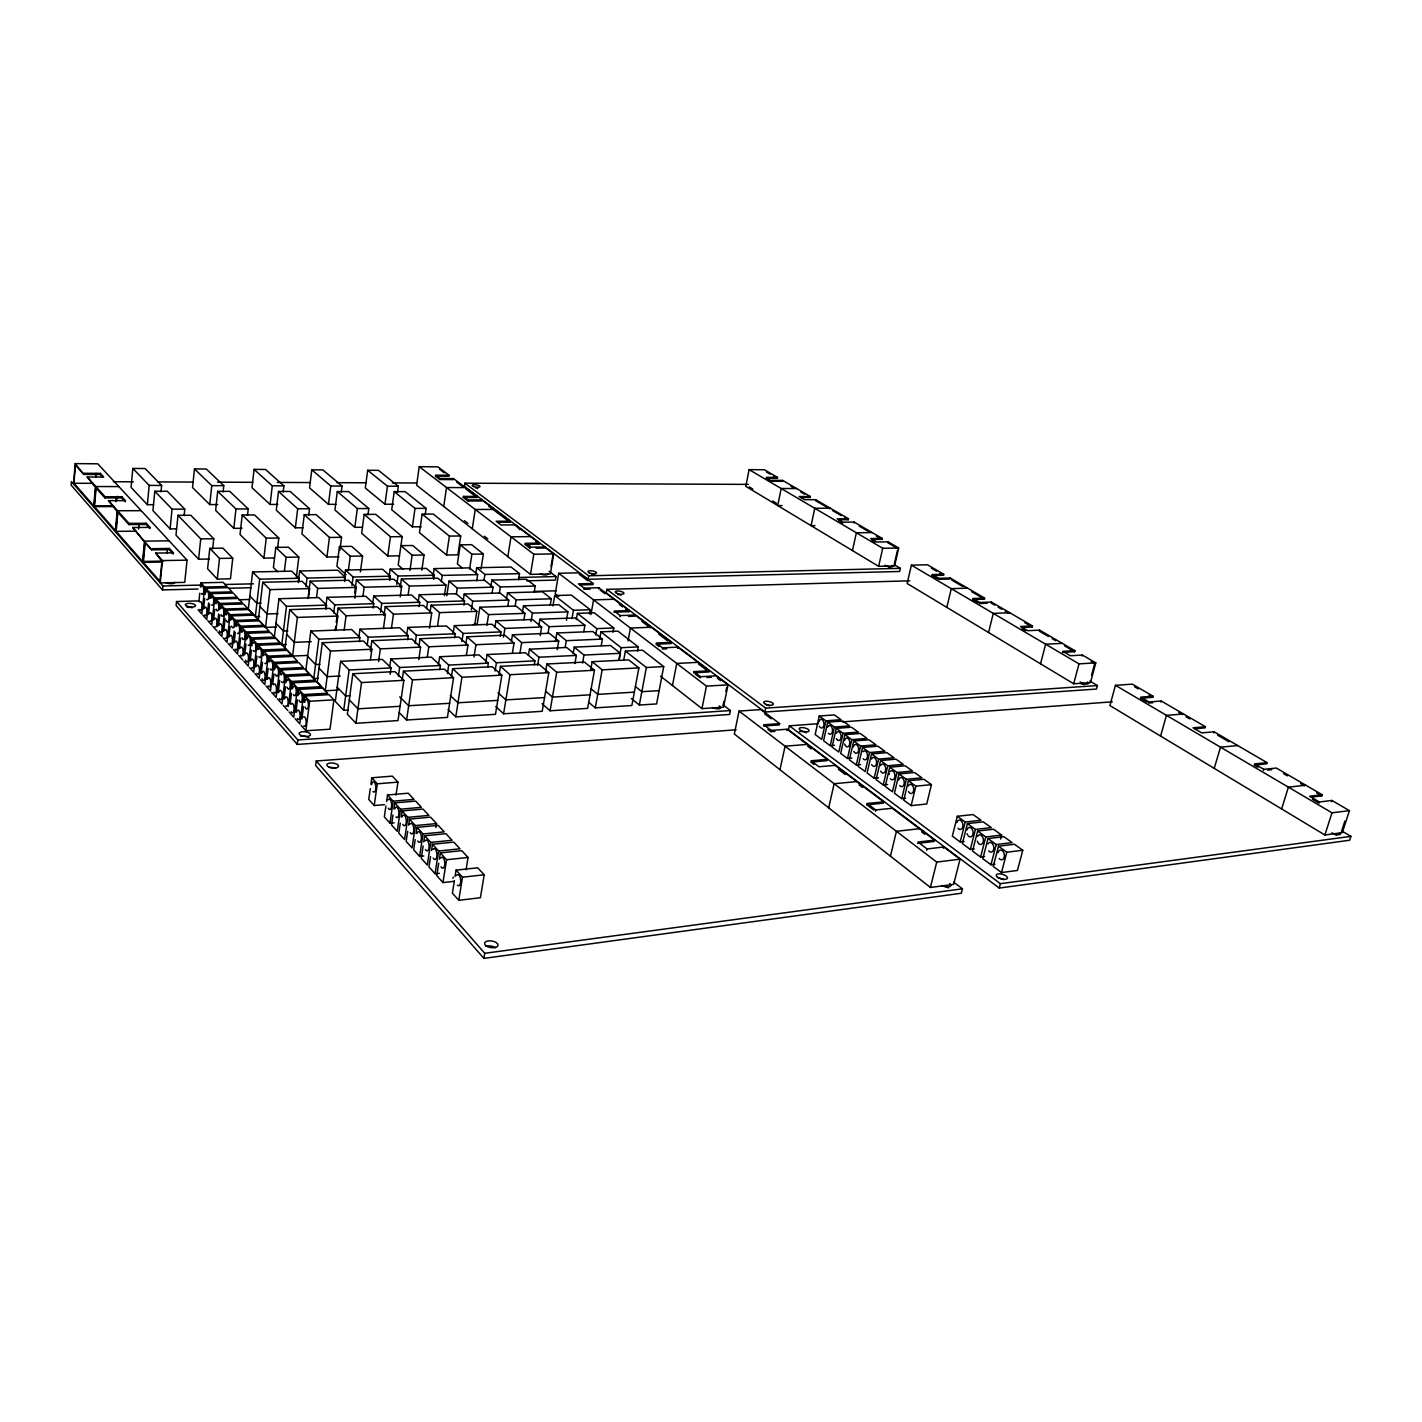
<?xml version="1.0" encoding="UTF-8"?>
<svg xmlns="http://www.w3.org/2000/svg" width="1422" height="1422" viewBox="0 0 1422 1422"><rect width="100%" height="100%" fill="white"/><g stroke="black" fill="none" stroke-linecap="round" stroke-linejoin="round"><path stroke-width="1.5" d="M73.517 483.978L75.206 463.608L97.763 463.803L187.046 560.161L184.753 582.362L160.224 582.931L162.446 560.57L155.709 553.087L173.395 552.82L173.288 554.011L169.271 549.639L151.656 549.887L145.222 542.724L143.338 562.365L159.939 581.296L161.93 561.317L155.709 553.087M113.316 505.805L93.781 505.841L73.944 483.249L75.437 465.101L83.809 474.415L100.287 474.504L102.526 476.957M83.809 474.415L75.206 463.608M83.898 473.277L100.375 473.384L103.753 477.045L87.222 476.957L95.381 487.284L93.781 505.841M95.736 477.312L96.074 473.295M94.03 507.37L95.825 486.537L118.879 486.591M125.42 500.633L108.516 500.633L117.137 511.511L115.431 530.513L94.474 506.641L96.074 488.066L104.908 497.896L121.759 497.896L125.314 501.77L125.42 500.633L121.848 496.74L105.015 496.74L87.222 476.957M100.287 474.504L100.375 473.384M104.908 497.896L105.015 496.74M115.857 501.699L116.231 497.593M116.764 500.437L117.137 496.331M115.68 532.095L117.617 510.747L141.187 510.676M163.281 561.086L142.556 561.441L116.16 531.366L117.884 512.329L128.869 524.576L146.111 524.451L149.897 528.575L150.021 527.384L146.235 523.26L128.993 523.385L108.516 500.633M121.759 497.896L121.848 496.74M161.006 491.87L161.628 485.453L145.08 468.531L132.833 468.442L131.073 487.39L147.355 504.703L153.558 504.686M128.869 524.576L128.993 523.385M150.021 527.384L132.708 527.526L144.44 541.889L142.556 561.441M138.574 529.055L138.965 524.86M147.355 504.703L149.186 485.417L132.833 468.442M146.111 524.451L146.235 523.26M142.84 563.094L144.937 541.124L169.147 540.84M184.113 515.688L184.771 509.129L167.298 491.265L154.802 491.23L152.918 510.622L170.107 528.895L176.435 528.842M151.656 549.887L132.708 527.526M162.517 589.917L162.908 585.988L71.384 481.543L71.1 485.115L162.517 589.917L198.031 589.028M167.014 553.3L167.441 548.963M170.107 528.895L172.062 509.165L154.802 491.23M169.271 549.639L169.396 548.465L151.763 548.714M212.66 548.874L213.762 538.76L190.761 515.244L177.999 515.315L175.99 535.152L198.582 559.202L209.407 559.024M198.725 600.902L176.524 601.524L176.115 605.523L297.269 744.417L729.628 714.466L730.428 710.538L723.389 705.134M223.112 491.959L223.787 485.666L206.297 469.011L194.459 468.922L192.539 487.55L209.745 504.579L217.744 504.561M198.582 559.202L200.733 538.902L177.999 515.315M198.902 601.453L199.791 593.187M200.449 587.002L200.893 582.86L223.094 582.345L227.022 586.504L204.732 587.055L200.893 582.86M209.745 504.579L211.771 485.631L194.459 468.922M204.732 587.055L201.853 614.002L198.031 609.718M209.798 548.323L207.594 568.8L217.264 579.074L230.471 578.79L232.764 558.206L222.934 548.145L209.798 548.323L219.521 558.419L232.764 558.206M203.577 608.954L204.697 598.591M205.141 594.449L205.799 588.21L228.107 587.659L232.07 591.872L209.692 592.459L205.799 588.21M247.499 515.368L248.228 508.934L229.777 491.354L217.69 491.337L215.646 510.409L233.812 528.362L241.971 528.291M208.572 602.875L206.777 619.53L202.902 615.193M209.016 598.698L209.692 592.459M208.519 614.464L209.656 604.048M210.332 597.791L210.776 593.632L233.172 593.045L237.19 597.293L214.722 597.915L210.776 593.632M214.722 597.915L211.754 625.111L207.843 620.721M217.264 579.074L219.521 558.419M213.513 620.045L214.669 609.576M215.344 603.284L215.806 599.106L238.292 598.466L242.362 602.786L219.788 603.443L215.806 599.106M217.246 626.551L218.633 613.948M219.095 609.736L219.788 603.443M218.579 625.68L219.735 615.157M220.428 608.847L220.89 604.634L243.482 603.977L247.588 608.332L224.925 609.025L220.89 604.634M224.925 609.025L221.868 636.469L217.886 631.99M233.812 528.362L235.963 508.969L217.69 491.337M223.681 631.368L225.103 618.694M225.565 614.464L226.045 610.234L248.726 609.54L252.885 613.931L230.115 614.677L226.045 610.234M230.115 614.677L227.022 642.264L222.987 637.714M277.628 547.95L278.801 538.031L254.556 514.942L242.22 514.995L240.034 534.512L263.905 558.099L274.339 557.922M228.853 637.145L230.044 626.515M230.773 620.152L231.253 615.904L254.023 615.157L258.235 619.619L235.377 620.383L231.253 615.904M234.168 631.048L232.23 648.094L228.142 643.508M234.648 626.782L235.377 620.383M234.097 642.975L235.305 632.292M236.034 625.893L236.514 621.627L259.391 620.845L263.657 625.36L240.691 626.178L236.514 621.627M283.156 492.048L283.902 485.862L265.541 469.473L254.076 469.384L251.996 487.71L270.091 504.455L277.823 504.437M240.691 626.178L237.51 654.013L233.368 649.374M239.394 648.876L240.62 638.158M241.349 631.723L241.847 627.422L264.83 626.604L269.131 631.172L246.059 632.026L241.847 627.422M298.46 582.611L298.993 578.274L291.688 571.146L252.618 571.964L248.317 609.149L255.338 616.579L259.675 616.437M243.34 655.702L246.059 632.026M244.744 654.831L245.988 644.059M246.486 639.758L247.232 633.288L270.322 632.435L274.659 637.038L251.498 637.945L247.232 633.288M251.498 637.945L248.228 666.065L243.997 661.301M250.165 660.875L251.427 650.05M251.925 645.73L252.689 639.225L275.868 638.318L280.276 642.993L257.009 643.935L252.689 639.225M255.338 616.579L259.693 579.163L252.618 571.964M263.905 558.099L266.234 538.174L242.22 514.995M270.091 504.455L272.277 485.826L254.076 469.384M308.521 597.364L309.623 588.619L302.157 581.349L262.768 582.273L258.36 619.796L265.523 627.386L276.472 626.995M257.009 643.935L253.685 672.179L249.401 667.38M255.64 666.989L256.92 656.111M257.702 649.587L258.2 645.233L281.485 644.273L285.946 649.001L262.59 649.996L258.2 645.233M308.752 515.066L309.534 508.738L290.177 491.461L278.499 491.443L276.277 510.196L295.349 527.829L303.242 527.758M262.59 649.996L259.213 678.383L254.876 673.513M265.523 627.386L270.02 589.632L262.768 582.273M296.345 577.314L298.833 557.086L288.47 547.221L275.815 547.399L273.415 567.502L277.788 571.822M261.186 673.175L262.501 662.243M263.266 655.684L263.799 651.312L287.191 650.316L291.688 655.098L268.225 656.129L263.799 651.312M268.225 656.129L264.812 684.657L260.422 679.734M266.803 679.432L268.136 668.447M268.918 661.852L269.451 657.462L292.932 656.413L297.5 661.266L273.931 662.35L269.451 657.462M326.047 609.185L326.562 605.114L318.848 597.596L278.961 598.715L274.375 636.772L281.787 644.628L286.213 644.45M284.364 571.502L286.071 557.3L275.815 547.399M273.931 662.35L270.464 691.003L266.021 686.026M272.686 684.195L273.931 673.939M274.428 669.851L275.175 663.701L298.762 662.599L303.384 667.505L279.707 668.624L275.175 663.701M295.349 527.829L297.678 508.774L278.499 491.443M281.787 644.628L286.462 606.341L278.961 598.715M279.707 668.624L276.188 697.438L271.691 692.39M278.197 692.656L279.707 680.303M280.454 674.117L280.969 669.993L304.663 668.855L309.338 673.815L285.555 674.988L280.969 669.993M335.93 630.426L337.814 616.064L329.904 608.367L289.715 609.629L285.004 648.041L292.577 656.075L307.383 655.418M339.876 550.332L341.564 537.32L316.164 514.64L304.255 514.693L301.891 533.872L326.936 557.033L339.023 556.837M285.555 674.988L281.983 703.943L277.432 698.842M341.262 492.136L342.044 486.04L322.883 469.918L311.774 469.829L309.552 487.87L328.464 504.348L335.947 504.33M298.336 581.74L299.669 570.986L337.725 570.204L345.279 577.208L344.711 581.491M284.009 699.144L285.538 686.719M286.053 682.578L286.817 676.374L310.636 675.183L315.364 680.196L291.474 681.44L286.817 676.374M292.577 656.075L297.376 617.415L289.715 609.629M288.364 706.379L291.474 681.44M290.159 703.641L291.457 693.243M291.99 689.083L292.754 682.827L316.679 681.6L321.461 686.666L297.465 687.964L292.754 682.827M305.926 586.735L307.01 578.079L299.669 570.986M308.005 598.52L310.192 581.154L348.55 580.247L356.264 587.41L354.825 598.218M297.465 687.964L293.785 717.203L289.128 711.96M295.865 712.369L297.447 699.837M297.98 695.642L298.78 689.368L322.794 688.088L327.647 693.225L303.544 694.558L298.78 689.368M359.322 641.731L359.89 637.554L351.643 629.519L310.814 631.066L305.854 670.153L313.764 678.543L318.066 678.33M297.269 744.417L297.838 739.973L176.524 601.524M303.544 694.558L299.811 723.94L295.083 718.643M316.591 597.133L317.71 588.406L310.192 581.154M328.464 504.348L330.793 486.004L311.774 469.829M301.908 719.105L303.526 706.503M304.059 702.308L304.859 695.998L328.98 694.647L333.903 699.855L330.011 729.202L305.89 730.784L301.109 725.416M326.936 557.033L329.442 537.445L304.255 514.693M305.89 730.784L309.676 701.242L304.859 695.998M367.96 514.764L368.796 508.543L348.603 491.568L337.298 491.55L334.934 509.983L354.842 527.331L362.468 527.26M313.764 678.543L318.83 639.207L310.814 631.066M325.567 608.367L326.989 597.364L365.81 596.262L373.79 603.675L373.186 608.047M370.449 659.79L371.906 649.25L363.463 641.038L322.296 642.726L317.195 682.187L325.3 690.772L338.294 690.061M360.406 571.911L362.557 556.02L351.696 546.35L339.485 546.51L336.907 566.276L346.079 574.755M333.69 612.989L334.757 604.865L326.989 597.364M325.3 690.772L330.491 651.045L322.296 642.726M736.098 729.788L316.271 761.001L315.666 765.516L483.889 958.392L961.308 893.247L962.445 888.821L953.664 882.084M335.183 630.497L335.716 626.427M336.25 622.356L338.116 608.118L377.239 606.892L385.398 614.464L383.425 628.648M344.373 578.541L345.493 570.044L382.589 569.28L390.392 576.194L389.788 580.425M348.39 570.186L350.239 556.233L339.485 546.51M354.842 527.331L357.331 508.578L337.298 491.55M344.16 630.124L346.061 615.779L338.116 608.118M390.179 674.348L391.086 667.931L382.34 659.399L340.64 661.354L335.308 701.402L343.715 710.307L348.106 710.04M351.963 585.58L353.1 577.03L345.493 570.044M397.52 492.225L398.338 486.235L378.43 470.344L367.676 470.273L365.312 488.03L384.971 504.241L393.681 504.223M402.959 569.227L398.196 565.067L402.177 536.627L375.71 514.355L364.192 514.409L361.668 533.268L387.779 556.02L399.475 555.806M354.665 592.921L356.389 580.069L393.752 579.181L401.715 586.255L400.204 596.92M343.715 710.307L349.137 669.993L340.64 661.354M362.983 595.836L364.139 587.215L356.389 580.069M352.834 673.726L347.359 714.164L355.962 723.3L398.018 720.581L403.848 680.338L394.889 671.628L352.834 673.726L361.544 682.578L403.848 680.338M358.859 637.5L359.979 629.217L399.689 627.724L408.203 635.616L407.616 639.74M384.971 504.241L387.442 486.2L367.676 470.273M355.962 723.3L361.544 682.578M372.831 602.555L373.737 596.031L411.545 594.965L419.757 602.27L419.135 606.59M367.125 645.552L368.262 637.216L359.979 629.217M370.431 651.152L371.871 640.682L411.9 639.047L420.61 647.134L418.779 659.612M425.231 514.48L426.102 508.365L405.146 491.657L394.214 491.639L391.708 509.769L412.398 526.833L421.25 526.762M387.779 556.02L390.463 536.752L364.192 514.409M380.545 612.171L381.754 603.426L373.737 596.031M389.006 577.51L390.179 569.12L426.333 568.373L434.35 575.199L433.728 579.376M384.011 615.406L385.238 606.625L423.329 605.434L431.737 612.9L429.462 628.168M378.59 661.514L380.349 648.876L371.871 640.682M396.809 584.46L398 576.017L390.179 569.12M391.441 628.346L393.432 614.18L385.238 606.625M370.289 788.606L368.76 799.431L374.217 805.545L384.491 804.639M370.911 784.269L371.817 777.781L392.348 776.128L397.929 782.118L396.027 795.094M400.186 587.464L401.395 579.003L437.816 578.15L445.993 585.117L444.411 595.64M389.646 667.505L390.854 659.008L431.381 657.124L440.393 665.496L439.771 669.726M449.068 475.25L435.505 475.161L439.913 478.503L453.494 478.574L453.351 479.605L439.754 479.534L435.363 476.174L448.908 476.263L449.068 475.25L437.887 466.843L419.223 466.683L416.593 485.204L530.495 574.381L550.367 573.919L553.745 553.905L544.537 546.99L530.246 547.203L525.091 543.293L539.347 543.097L539.187 544.146L524.914 544.342L530.068 548.27L530.246 547.203M412.398 526.833L415.011 508.401L394.214 491.639M374.217 805.545L377.328 783.806L371.817 777.781M409.963 570.418L412.131 555.202L400.933 545.657L412.718 545.497L424.023 555.007L421.819 570.169M408.167 594.574L409.394 586.06L401.395 579.003M398.409 676.054L399.653 667.505L390.854 659.008M422.138 514.124L419.472 532.663L446.579 555.024L457.884 554.829L460.728 535.97L433.283 514.071L422.138 514.124L449.405 536.094L460.728 535.97M406.621 635.581L407.794 627.422L446.437 625.964L455.2 633.75L454.578 637.803M402.23 679.752L403.457 671.184L444.322 669.14L453.565 677.707L447.45 717.399L406.603 720.03L399.173 712.564M385.931 805.936L384.331 816.886L389.966 823.196L394.107 822.805M386.553 801.546L387.513 794.987L408.238 793.209L413.98 799.377L393.183 801.19L387.513 794.987M418.317 601.186L419.259 594.752L456.089 593.721L464.55 600.902L463.892 605.185M415.153 643.526L416.362 635.296L407.794 627.422M439.754 479.534L439.913 478.503M389.966 823.196L393.183 801.19M406.603 720.03L412.469 679.894L403.457 671.184M392.987 814.93L391.512 824.938L397.218 831.337L400.489 809.207L394.747 802.915L415.58 801.084L421.392 807.323L400.489 809.207M393.858 808.922L394.747 802.915M418.85 646.957L420.059 638.709L459.004 637.109L467.962 645.073L466.38 655.329M426.564 608.509L427.524 602.039L419.259 594.752M432.963 576.888L434.19 568.604L469.456 567.876L477.685 574.612L476.726 580.798M443.735 506.463L446.526 487.55L465.509 487.604M430.137 611.673L431.097 605.185L468.193 604.03L476.832 611.371L474.824 624.294M400.293 823.036L398.8 833.096L404.577 839.584L407.901 817.348L402.07 810.949L423.009 809.065L428.911 815.393L407.901 817.348M401.182 816.992L402.07 810.949M427.275 657.16L428.822 646.779L420.059 638.709M441.3 581.669L442.242 575.412L434.19 568.604M446.579 555.024L449.405 536.094M437.603 625.698L439.54 612.633L431.097 605.185M407.705 831.248L406.177 841.38L412.042 847.939L415.42 825.578L409.518 819.108L430.546 817.152L436.518 823.569L435.896 827.622M408.612 825.187L409.518 819.108M446.792 595.8L448.997 581.136L484.582 580.265L493.025 587.179L492.048 593.436M748.292 484.387L464.887 483.196L464.407 486.395L588.086 579.287L899.646 571.484L900.375 568.338L894.651 564.925M463.305 497.469L463.465 496.42L477.241 496.42L477.081 497.469L463.305 497.469L467.945 500.988L481.756 500.971L481.916 499.922L468.087 499.94L463.465 496.42M438.385 665.105L439.647 656.733L479.054 654.902L488.333 663.15L487.657 667.309M415.206 839.584L413.66 849.752L419.614 856.417L423.845 855.973M416.131 833.488L417.055 827.373L438.189 825.347L444.251 831.87L423.045 833.95L417.055 827.373M481.045 568.924L483.373 554.011L471.66 544.679L460.266 544.839L457.369 563.912L462.328 568M467.945 500.988L468.087 499.94M456.302 594.449L457.262 588.139L448.997 581.136M453.103 633.732L454.329 625.662L491.941 624.24L500.953 631.919L500.242 636.292M419.614 856.417L423.045 833.95M447.432 673.513L448.712 665.087L439.647 656.733M423.134 845.983L421.25 858.266L427.293 865.02L430.777 842.411L424.698 835.763L445.921 833.665L452.072 840.278L430.777 842.411M423.756 841.895L424.698 835.763M472.282 528.806L475.232 509.485L494.536 509.414M451.361 677.174L452.64 668.713L492.35 666.722L501.859 675.166L495.496 714.306L455.787 716.866L448.143 709.525M463.234 600.368L464.212 594.005L500.117 592.992L508.792 600.084L507.778 606.412M469.598 569.173L471.891 554.189L460.266 544.839M461.883 641.535L463.128 633.43L454.329 625.662M430.546 856.613L428.946 866.887L435.061 873.748L439.327 873.268M431.506 850.427L432.448 844.259L453.778 842.108L460.017 848.81L438.616 851.014L432.448 844.259M475.712 573.866L476.672 567.733L511.085 567.005L519.492 573.653L518.515 579.767M465.687 644.93L466.949 636.789L504.846 635.225L514.035 643.064L512.382 653.196M471.393 609.718L472.708 601.204L464.212 594.005M455.787 716.866L461.937 677.263L452.64 668.713M435.061 873.748L438.616 851.014M438.705 863.225L436.767 875.632L442.953 882.582L453.671 881.373M439.345 859.084L440.322 852.88L461.741 850.658L468.069 857.448L466.078 869.837M477.17 624.365L479.854 607.23L516.079 606.056L524.985 613.362L523.936 619.761M483.96 580.62L484.92 574.452L476.672 567.733M474.024 657.017L475.961 644.717L466.949 636.789M442.953 882.582L446.561 859.741L440.322 852.88M490.874 586.291L491.852 580.087L526.567 579.234L535.205 586.06L534.174 592.245M486.875 625.396L488.581 614.624L479.854 607.23M485.773 662.794L487.088 654.529L525.411 652.751L534.939 660.857L534.245 664.963M497.949 522.301L509.983 522.212L510.16 521.145L481.916 499.922M499.335 593.223L500.331 586.984L491.852 580.087M454.4 880.609L452.392 893.158L458.773 900.304L480.405 897.726L484.209 874.779L477.703 867.793L456.071 870.157L455.058 876.432M494.892 627.333L495.923 620.827L532.468 619.494L541.64 626.995L540.182 635.616M507.85 556.642L511.013 536.823L530.708 536.592M510.16 521.145L496.118 521.252L501.006 524.967L515.084 524.86L519.937 529.713M506.445 599.053L507.458 592.778L542.457 591.783L551.327 598.786L550.278 605.043M495.069 671.06L496.42 662.759L487.088 654.529M458.773 900.304L462.488 877.196L456.071 870.157M503.495 637.145L504.899 628.417L495.923 620.827M499.104 674.65L500.455 666.314L539.062 664.376L548.803 672.677L542.209 711.302L503.601 713.791L495.745 706.556M515.137 606.181L516.168 599.871L507.458 592.778M511.369 641.375L512.453 634.799L549.336 633.288L558.739 641.002L557.246 649.73M529.446 547.808L530.086 543.897M503.601 713.791L510 674.721L500.455 666.314M522.443 612.153L523.474 605.825L558.775 604.67L567.893 611.869L566.436 620.294M530.495 574.381L533.819 554.242L419.223 466.683M520.008 652.716L521.678 642.62L512.453 634.799M531.01 621.61L532.432 613.095L523.474 605.825M544.537 546.99L544.359 548.039L536.183 548.163M528.433 655.275L529.446 649.179L566.667 647.49L576.354 655.418L574.932 663.523M538.867 625.627L539.933 619.21L575.555 617.912L584.904 625.307L583.784 631.688M483.889 958.392L484.742 953.291L316.271 761.001M551.025 566.489L553.034 554.562M537.569 665.407L538.956 657.231L529.446 649.179M549.123 571.235L556.073 576.568L555.487 580.087L526.62 580.816M548.039 633.145L549.141 626.693L539.933 619.21M552.927 605.932L554.687 595.569L571.288 595.071L590.201 609.7L589.455 613.877M580.354 584.94L592.921 584.62L593.116 583.482L578.896 572.799L558.704 573.262L555.238 593.756L558.704 596.458M545.55 672.197L546.937 663.985L584.495 662.101L594.467 670.26L587.642 708.369L550.083 710.787L542.031 703.694M555.38 641.642L556.855 632.986L592.778 631.51L602.395 639.1L601.239 645.57M550.083 710.787L556.731 672.25L546.937 663.985M565.192 647.206L566.312 640.682L556.855 632.986M571.982 618.659L573.422 610.269L554.687 595.569M576.283 619.69L577.385 613.38L594.183 612.775L613.789 627.955L613.024 632.203M593.116 583.482L578.452 583.873L584.069 588.139L583.873 589.277L590.166 589.099M573.119 653.711L574.257 647.134L610.482 645.499L620.383 653.302L619.192 659.844M588.086 579.287L588.69 575.786L464.887 483.196M590.965 614.553L593.561 599.888L614.091 599.249M582.558 663.132L583.98 655.062L574.257 647.134M598.555 588.868L598.769 587.73L584.069 588.139M595.694 635.03L596.831 628.631L577.385 613.38M590.717 669.833L592.156 661.71L628.702 659.879L638.887 667.913L631.848 705.525L595.303 707.872L588.726 702.29M909.796 580.816L606.856 589.383L606.234 592.903L764.84 712.031L1096.469 689.048L1097.411 685.564L1089.821 681.049M599.782 638.265L600.937 631.848L617.93 631.155L638.282 646.903L637.483 651.223M595.303 707.872L602.164 669.851L592.156 661.71M619.939 616.739L620.152 615.584L614.215 611.051L629.111 610.536L628.915 611.691L614.002 612.224M619.157 658.528L621.13 647.703L600.937 631.848M623.796 659.719L625.396 651.045L642.566 650.227L663.718 666.598L656.591 703.926L639.313 705.045L631.332 698.522M628.062 640.931L630.426 628.062L651.312 627.209M620.152 615.584L635.101 615.033L634.887 616.188L628.471 616.419M639.313 705.045L646.37 667.522L625.396 651.045M659.204 646.637L656.04 644.219L671.22 643.526L671.451 642.353L656.253 643.028L662.599 647.845L662.368 649.054L666.722 648.841M677.601 648.325L677.832 647.134L662.599 647.845M672.464 685.528L676.748 663.452L698.06 662.332M709.294 670.775L693.847 671.628L693.616 672.802L709.045 671.948L709.294 670.775L677.832 647.134M693.847 671.628L700.548 676.712L700.317 677.903L695.287 674.081M766.227 478.236L777.283 478.307L777.478 477.383L764.396 469.758L749.127 469.633L745.803 486.36L878.636 566.347L894.58 565.974L898.686 548.003L888.128 541.853L876.645 542.031L870.708 538.547L882.155 538.387L881.942 539.329L872.397 539.471M700.548 676.712L716.03 675.841L728.028 684.853L723.478 707.178L701.953 708.618L706.45 686.133L558.704 573.262M723.034 705.472L723.834 701.473M725.86 691.501L726.678 687.519M771.577 480.334L782.651 480.405L782.473 481.329L771.382 481.276L766.405 477.312L777.478 477.383M763.49 726.055L779.345 724.882L779.612 723.62L760.93 709.578L739.067 711.071L734.339 733.983L930.397 887.47L953.664 884.377L960.046 859.19L943.781 846.961L927.055 848.97L917.972 842.055L934.645 840.1L934.325 841.433L917.634 843.388M764.84 712.031L765.658 708.138L606.856 589.383M782.651 480.405L810.327 496.527L810.131 497.469L800.799 497.469M810.327 496.527L799.128 496.527L804.532 499.691L815.748 499.691L815.553 500.633L829.613 508.827M774.866 731.388L770.884 731.69L771.151 730.41L763.756 724.776L779.612 723.62M786.793 730.481L787.059 729.219L771.151 730.41M818.094 723.709L789.334 725.842L788.481 729.77L999.239 888.075L1349.638 840.242L1350.9 836.367L1341.426 830.732M779.985 769.711L785.068 746.212L807.287 744.417M838.82 519.777L848.276 519.723L848.49 518.763L815.748 499.691M853.982 523.047L854.178 522.087L842.819 522.176L837.149 518.834L848.49 518.763M852.436 550.563L856.364 532.77L872.201 532.575M819.25 716.013L815.162 734.516L821.738 739.404L825.88 720.83L819.25 716.013L834.376 714.928L841.042 719.71L825.88 720.83M827.711 722.163L834.412 727.033L849.609 725.878L842.873 721.025L827.711 722.163L823.569 740.755L830.235 745.679L834.572 745.324M830.235 745.679L834.412 727.033M787.059 729.219L827.213 759.384L826.929 760.681L810.789 762.068L813.953 764.485M836.278 728.366L832.066 747.048L838.802 752.042L843.05 733.29L836.278 728.366L851.476 727.211L858.301 732.099L843.05 733.29M878.636 566.347L882.724 548.288L749.127 469.633M888.128 541.853L887.897 542.813L897.869 548.608M844.935 734.659L851.778 739.636L867.065 738.409L860.186 733.45L844.935 734.659L840.669 753.411L847.494 758.459L851.849 758.086M828.688 807.838L834.145 783.718L856.755 781.585M847.494 758.459L851.778 739.636M853.68 741.022L860.63 746.052L875.952 744.79L868.984 739.778L853.68 741.022L849.378 759.863L856.275 764.965L860.648 764.574M894.189 564.658L897.406 550.616M856.275 764.965L860.63 746.052M862.532 747.457L858.177 766.387L865.145 771.542L869.553 752.54L862.532 747.457L877.872 746.177L884.928 751.243L869.553 752.54M936.636 578.399L931.819 575.572L943.497 575.27L943.728 574.257L927.5 564.801L911.395 565.174L907.147 583.5L1073.699 683.769L1090.461 682.649L1095.793 662.848L1082.409 655.062L1070.339 655.738L1062.821 651.329L1074.89 650.672L1074.605 651.72L1062.554 652.378M871.508 753.962L878.6 759.117L894.011 757.766L886.884 752.647L871.508 753.962L867.082 772.981L874.139 778.207L878.529 777.798M866.94 804.834L867.26 803.501L883.702 801.812L883.382 803.146L866.94 804.834L873.748 810.025M874.139 778.207L878.6 759.117M880.573 760.539L887.755 765.765L903.219 764.361L895.984 759.188L880.573 760.539L876.094 779.647L883.222 784.944L887.63 784.517M875.454 811.322L875.774 809.971L867.26 803.501M883.222 784.944L887.755 765.765M889.745 767.205L885.195 786.402L892.429 791.752L897.015 772.484L889.745 767.205L905.21 765.8L912.515 771.044L897.015 772.484M938.484 578.327L938.236 579.341L949.932 579.021L950.163 578.007L938.484 578.327L932.05 574.559L943.728 574.257M899.024 773.941L906.383 779.292L921.918 777.816L914.524 772.502L899.024 773.941L894.42 793.227L901.744 798.649L905.618 798.257M946.821 607.39L951.3 588.672L967.6 588.157M901.744 798.649L906.383 779.292M908.409 780.767L903.752 800.142L911.147 805.634L926.717 803.999L931.446 784.642L923.962 779.274L908.409 780.767L915.857 786.17L931.446 784.642M890.439 856.186L896.429 831.301L919.465 828.706M911.147 805.634L915.857 786.17M977.661 602.519L972.595 599.551L984.397 599.124L984.646 598.093L972.844 598.52L979.598 602.484L979.349 603.515L987.224 603.23M926.717 850.303L927.055 848.97M979.598 602.484L991.418 602.039L991.17 603.07L994.689 605.132M988.539 632.506L993.285 613.397L1009.762 612.722M930.397 887.47L936.725 862.088L739.067 711.071M943.444 848.294L943.781 846.961M957.308 816.281L965.218 822.04L981.02 820.263L973.075 814.557L957.308 816.281L952.331 836.136L960.188 841.948L964.134 841.486M960.188 841.948L965.218 822.04M967.422 823.622L975.439 829.435L991.276 827.622L983.224 821.845L967.422 823.622L962.374 843.566L970.319 849.467L974.283 848.97M970.319 849.467L975.439 829.435M1000.608 839.069L1001.639 835.07L993.498 829.222L977.643 831.052L972.524 851.085L980.593 857.057L984.557 856.559M1022.222 627.457L1032.176 626.995L1032.443 625.947L991.418 602.039M980.593 857.057L985.766 836.954L977.643 831.052M1074.89 650.672L1039.624 630.124L1039.34 631.19L1048.476 636.505M988.006 838.571L996.218 844.544L1012.144 842.624L1003.896 836.687L988.006 838.571L982.815 858.71L990.974 864.754L994.956 864.256M1040.549 663.825L1045.632 644.219L1062.305 643.348M990.974 864.754L996.218 844.544M998.493 846.197L993.231 866.425L1001.497 872.557L1017.441 870.46L1022.774 850.249L1014.437 844.259L998.493 846.197L1006.812 852.24L1022.774 850.249M1001.497 872.557L1006.812 852.24M999.239 888.075L1000.377 883.684L1350.9 836.367M1073.699 683.769L1078.996 663.861L1095.793 662.848M1082.124 656.111L1082.409 655.062M1091.563 675.254L1094.727 663.47L1091.136 661.354M1147.039 702.095L1140.48 698.238L1152.727 697.331L1153.046 696.211L1132.356 684.16L1115.452 685.315L1109.907 705.561L1324.877 834.981L1342.315 832.67L1349.425 810.647L1331.952 800.462L1319.403 801.972L1309.591 796.213L1322.14 794.738L1321.767 795.911L1311.315 797.138M1194.8 728.775L1205.092 727.868L1205.429 726.731L1161.259 701.01L1148.994 701.935L1148.692 703.055L1152.78 702.735M1160.939 702.113L1161.259 701.01M1160.583 736.081L1166.467 715.373L1183.548 713.986M1213.784 732.952L1214.121 731.797L1267.038 762.636L1266.682 763.81L1254.222 765.089L1257.919 767.258M1214.228 768.378L1220.503 747.19L1237.727 745.555M1263.483 770.528L1263.838 769.355L1276.316 768.04L1322.14 794.738M1281.631 808.958L1288.403 787.166L1305.769 785.211M1319.403 801.972L1319.029 803.146L1312.488 799.306M1331.579 801.635L1331.952 800.462M1324.877 834.981L1331.97 812.815L1349.425 810.647M1341.693 830.892L1344.857 821.063M452.854 878.263L453.387 877.178M484.742 953.291L962.445 888.821M936.725 862.088L960.046 859.19M985.766 836.954L1001.639 835.07M462.488 877.196L484.209 874.779M1267.642 770.084L1271.801 769.658M446.561 859.741L468.069 857.448M875.774 809.971L892.252 808.247L934.645 840.1M1267.038 762.636L1254.577 763.916L1263.838 769.355M415.42 825.578L436.518 823.569M1214.121 731.797L1201.75 732.899L1193.076 727.797L1205.429 726.731M827.213 759.384L811.091 760.77L818.983 766.778L835.158 765.356L883.702 801.812M377.328 783.806L397.929 782.118M1153.046 696.211L1140.8 697.118L1148.994 701.935M842.428 721.896L1112.324 701.828M297.838 739.973L730.428 710.538M765.658 708.138L1097.411 685.564M706.45 686.133L728.028 684.853M400.097 706.29L357.953 708.831L349.297 699.802M449.619 703.286L408.683 705.756L399.742 696.887M497.753 700.388L457.973 702.788L450.294 695.518M544.555 697.562L505.877 699.891L497.984 692.745M590.077 694.825L552.447 697.082L545.977 691.465M634.354 692.141L597.755 694.363L591.125 688.817M659.115 690.648L641.82 691.696L635.421 686.542M350.043 695.731L345.635 695.98L337.21 687.164M706.947 677.53L711.373 677.281M309.676 701.242L333.903 699.855M412.469 679.894L453.565 677.707M461.937 677.263L501.859 675.166M510 674.721L548.803 672.677M556.731 672.25L594.467 670.26M602.164 669.851L638.887 667.913M646.37 667.522L663.718 666.598M340.178 676.001L327.149 676.659L319.008 668.162M538.956 657.231L576.354 655.418M583.98 655.062L620.383 653.302M349.137 669.993L391.086 667.931M399.653 667.505L440.393 665.496M448.712 665.087L488.333 663.15M496.42 662.759L534.939 660.857M621.13 647.703L638.282 646.903M1039.624 630.124L1027.662 630.693L1020.516 626.498L1032.443 625.947M319.879 664.358L315.56 664.554L307.614 656.253M330.491 651.045L371.906 649.25M380.349 648.876L420.61 647.134M428.822 646.779L467.962 645.073M475.961 644.717L514.035 643.064M521.678 642.62L558.739 641.002M566.312 640.682L602.395 639.1M318.83 639.207L359.89 637.554M368.262 637.216L408.203 635.616M416.362 635.296L455.2 633.75M463.128 633.43L500.953 631.919M596.831 628.631L613.789 627.955M311.24 641.642L294.283 642.335L286.675 634.39M504.899 628.417L541.64 626.995M549.141 626.693L584.904 625.307M287.884 630.853L283.44 631.013L276.01 623.245M473.313 624.471L477.543 624.311M488.581 614.624L524.985 613.362M532.432 613.095L567.893 611.869M297.376 617.415L337.814 616.064M346.061 615.779L385.398 614.464M393.432 614.18L431.737 612.9M439.54 612.633L476.832 611.371M573.422 610.269L590.201 609.7M278.09 613.611L267.123 613.966L259.924 606.447M286.462 606.341L326.562 605.114M334.757 604.865L373.79 603.675M381.754 603.426L419.757 602.27M427.524 602.039L464.55 600.902M472.708 601.204L508.792 600.084M516.168 599.871L551.327 598.786M238.7 599.782L249.792 599.462M533.997 591.428L556.198 590.805M261.239 603.141L256.884 603.266L249.845 595.925M457.262 588.139L493.025 587.179M500.331 586.984L535.205 586.06M229.12 588.264L251.321 587.695M270.02 589.632L309.623 588.619M317.71 588.406L356.264 587.41M364.139 587.215L401.715 586.255M409.394 586.06L445.993 585.117M442.242 575.412L477.685 574.612M484.92 574.452L519.492 573.653M162.908 585.988L200.449 585.082M224.747 584.495L253.471 583.82M518.532 577.474L556.073 576.568M588.69 575.786L900.375 568.338M259.693 579.163L298.993 578.274M307.01 578.079L345.279 577.208M353.1 577.03L390.392 576.194M398 576.017L434.35 575.199M286.071 557.3L298.833 557.086M350.239 556.233L362.557 556.02M412.131 555.202L424.023 555.007M471.891 554.189L483.373 554.011M162.446 560.57L187.046 560.161M533.819 554.242L553.745 553.905M882.724 548.288L898.686 548.003M143.338 562.365L162.001 562.046M200.733 538.902L213.762 538.76M266.234 538.174L278.801 538.031M329.442 537.445L341.564 537.32M390.463 536.752L402.177 536.627M116.16 531.366L136.156 531.17M814.966 525.625L811.073 525.66L814.77 508.276L830.395 508.223M172.062 509.165L184.771 509.129M235.963 508.969L248.228 508.934M297.678 508.774L309.534 508.738M357.331 508.578L368.796 508.543M415.011 508.401L426.102 508.365M94.474 506.641L114.027 506.588M782.1 505.557L777.692 505.574L781.211 488.51L796.658 488.564M73.944 483.249L93.088 483.32M149.186 485.417L161.628 485.453M211.771 485.631L223.787 485.666M272.277 485.826L283.902 485.862M330.793 486.004L342.044 486.04M387.442 486.2L398.338 486.235M113.44 481.72L133.366 481.809M157.718 481.916L193.125 482.058M217.477 482.165L252.885 482.307M277.237 482.413L310.44 482.556M336.996 482.662L365.774 482.787M392.33 482.893L416.682 483M854.178 522.087L882.155 538.387M950.163 578.007L984.646 598.093M766.529 472.033L770.12 474.113M773.71 476.21L777.283 478.307M790.881 486.235L794.24 488.19M800.764 491.994L804.514 494.181M832.51 510.516L841.273 515.635M844.775 517.679L848.276 519.723M859.19 526.087L867.9 531.17M876.325 536.058L881.942 539.329M931.374 568.196L936.565 571.217M940.031 573.244L943.497 575.27M951.78 580.105L962.943 586.611M971.67 591.694L984.397 599.124M998.208 607.194L1001.728 609.238M1005.247 611.3L1008.785 613.344M1024.853 622.729L1032.176 626.995M1052.138 638.638L1055.782 640.771M1064.474 645.801L1074.605 651.72M1134.685 686.808L1138.293 688.906M1149.118 695.216L1152.727 697.331M1178.785 712.529L1182.357 714.608M1186.001 716.741L1189.823 718.963M1217.57 735.156L1228.892 741.769M1283.551 773.639L1287.337 775.861M1300.615 783.611L1304.418 785.815M1316.648 792.907L1321.767 795.911M767.951 479.25L771.382 481.276M838.82 520.914L842.606 523.136M871.97 540.36L874.939 542.102M1022.027 628.595L1025.6 630.693M911.395 565.174L1078.996 663.861M1115.452 685.315L1331.97 812.815M749.163 486.857L752.789 489.044M772.768 501.042L776.394 503.228M789.334 725.842L1000.377 883.684M453.494 478.574L477.241 496.42M515.084 524.86L539.347 543.097M598.769 587.73L629.111 610.536M635.101 615.033L671.451 642.353M439.718 469.349L444.322 472.815M456.64 482.076L463.234 487.035M465.812 488.99L477.081 497.469M488.67 506.179L493.878 510.089M494.856 510.836L509.983 522.212M535.916 541.693L539.187 544.146M579.269 574.346L587.801 580.763M600.191 590.094L605.097 593.774M619.281 604.457L622.498 606.874M625.698 609.274L628.915 611.691M641.802 621.396L650.458 627.902M658.813 634.194L667.682 640.86M698.486 664.003L707.285 670.633M717.399 678.241L720.634 680.658M764.681 713.844L771.186 718.75M807.803 746.283L811.287 748.914M838.322 769.249L845.237 774.457M859.048 784.837L862.514 787.45M921.634 831.888L924.798 834.27M767.916 729.433L770.884 731.69M464.39 520.612L467.856 523.314M484.387 536.218L487.835 538.92M660.537 676.197L701.953 708.618M169.396 548.465L173.395 552.82M212.838 626.32L216.784 630.764M238.647 655.311L242.842 660.004M283.245 705.365L287.848 710.538M891.825 565.423A3.964 1.138 12.5 0 1 890.634 566.88A3.964 1.138 12.5 0 1 885.124 565.192M591.73 574.364A4.337 1.386 10 0 1 594.734 575.252M475.89 488.048A3.964 1.138 9 0 1 477.792 488.528M888.537 567.609A3.964 1.138 12.5 0 1 890.385 568.213M766.156 705.081A4.941 1.795 12 0 1 769.853 705.845M1087.35 682.009A4.533 1.404 14.6 0 1 1086.604 684.018A4.533 1.404 14.6 0 1 1080.187 681.991M617.877 594.538A4.426 1.44 10.3 0 1 621.183 595.214M1081.147 683.946A4.533 1.422 14.7 0 1 1084.506 684.64M987.934 843.993A4.87 3.2 81.3 0 1 992.467 843.69A4.87 3.2 81.3 0 1 993.267 850.534A4.87 3.2 81.3 0 1 988.734 850.836M966.978 830.004A4.799 3.128 81.9 0 1 971.279 828.119A4.799 3.128 81.9 0 1 972.684 835.052A4.799 3.128 81.9 0 1 968.133 835.727M967.529 834.767A4.799 3.128 81.9 0 1 967.084 833.648M956.882 822.627A4.781 3.093 82.1 0 1 961.13 820.743A4.781 3.093 82.1 0 1 962.516 827.622A4.781 3.093 82.1 0 1 958.019 828.297M844.561 740.595A4.426 2.684 84.9 0 1 848.65 739.067A4.426 2.684 84.9 0 1 848.863 746.07A4.426 2.684 84.9 0 1 844.668 743.973M828.724 725.771A4.373 2.631 85.2 0 1 832.012 727.637A4.373 2.631 85.2 0 1 831.746 733.183A4.373 2.631 85.2 0 1 828.351 733.219M827.675 727.069A4.373 2.631 85.2 0 1 828.137 726.304M853.324 746.994A4.444 2.72 84.7 0 1 857.253 745.235A4.444 2.72 84.7 0 1 857.999 752.025A4.444 2.72 84.7 0 1 853.804 751.403M908.356 785.939A4.622 2.915 83.4 0 1 912.249 785.228A4.622 2.915 83.4 0 1 913.439 791.325A4.622 2.915 83.4 0 1 909.778 793.085M909.102 792.427A4.622 2.915 83.4 0 1 908.534 791.521M898.633 780.091A4.586 2.88 83.7 0 1 902.579 778.154A4.586 2.88 83.7 0 1 903.877 784.766A4.586 2.88 83.7 0 1 899.699 785.531M871.455 759.01A4.515 2.773 84.3 0 1 875.152 758.264A4.515 2.773 84.3 0 1 876.308 764.201A4.515 2.773 84.3 0 1 872.806 765.978M872.166 765.338A4.515 2.773 84.3 0 1 871.615 764.467M862.976 751.687A4.479 2.755 84.5 0 1 866.727 752.505A4.479 2.755 84.5 0 1 866.905 758.53A4.479 2.755 84.5 0 1 863.19 758.761M998.031 852.685A4.906 3.235 81 0 1 1001.977 850.445A4.906 3.235 81 0 1 1004.359 856.417A4.906 3.235 81 0 1 1000.821 859.688M999.986 859.261A4.906 3.235 81 0 1 999.222 858.533M818.912 721.861A4.355 2.595 85.4 0 1 822.254 719.71A4.355 2.595 85.4 0 1 823.836 725.451A4.355 2.595 85.4 0 1 820.494 727.602M819.89 726.998A4.355 2.595 85.4 0 1 819.374 726.18M836.243 733.325A4.39 2.648 85.1 0 1 839.762 732.508A4.39 2.648 85.1 0 1 840.864 738.302A4.39 2.648 85.1 0 1 837.54 740.098M836.918 739.493A4.39 2.648 85.1 0 1 836.403 738.64M977.589 836.438A4.835 3.164 81.6 0 1 982.478 836.723A4.835 3.164 81.6 0 1 982.051 843.921A4.835 3.164 81.6 0 1 977.305 841.131M890.19 771.524A4.568 2.844 83.9 0 1 894.065 772.395A4.568 2.844 83.9 0 1 894.26 778.545A4.568 2.844 83.9 0 1 890.421 778.723M889.194 774.439A4.568 2.844 83.9 0 1 889.354 773.319M880.52 765.623A4.533 2.808 84.1 0 1 884.662 765.392A4.533 2.808 84.1 0 1 884.875 772.057A4.533 2.808 84.1 0 1 880.68 771.115M998.333 878.174A5.848 2.382 15.7 0 1 1003.95 879.685M799.484 731.672A5.084 1.884 12.5 0 1 802.861 731.637M804.159 731.921A5.084 1.884 12.5 0 1 806.487 732.774M1339.613 832.545A5.368 1.778 17.7 0 1 1338.742 834.732A5.368 1.778 17.7 0 1 1331.97 832.83M1335.098 834.696A5.35 1.795 17.8 0 1 1336.36 835.212M387.939 799.946A5.226 2.186 85.7 0 1 390.926 801.03A5.226 2.186 85.7 0 1 391.157 808.069A5.226 2.186 85.7 0 1 388.224 808.194M394.801 808.816A5.279 2.204 85.6 0 1 397.733 808.069A5.279 2.204 85.6 0 1 398.747 815.055A5.279 2.204 85.6 0 1 395.991 816.992M425.142 840.917A5.421 2.329 85 0 1 428.36 842.162A5.421 2.329 85 0 1 428.591 849.449A5.421 2.329 85 0 1 425.427 849.449M432.91 849.449A5.475 2.364 84.9 0 1 436.163 850.729A5.475 2.364 84.9 0 1 436.412 858.07A5.475 2.364 84.9 0 1 433.195 858.053M403.333 825.133A5.315 2.24 85.4 0 1 402.799 824.369M402.124 816.903A5.315 2.24 85.4 0 1 404.932 815.908A5.315 2.24 85.4 0 1 406.248 822.396A5.315 2.24 85.4 0 1 403.919 825.595M409.945 824.191A5.35 2.275 85.3 0 1 413.073 825.364A5.35 2.275 85.3 0 1 413.304 832.545A5.35 2.275 85.3 0 1 410.229 832.617M456.533 875.454A5.599 2.471 84.5 0 1 459.768 876.467A5.599 2.471 84.5 0 1 460.408 883.631A5.599 2.471 84.5 0 1 457.404 885.088M417.108 833.399A5.386 2.311 85.2 0 1 420.343 833.008A5.386 2.311 85.2 0 1 421.019 840.598A5.386 2.311 85.2 0 1 417.784 840.971M440.767 858.106A5.51 2.4 84.8 0 1 444.713 861.821A5.51 2.4 84.8 0 1 442.26 868.095M441.638 867.598A5.51 2.4 84.8 0 1 441.069 866.78M372.244 782.669A5.155 2.115 85.9 0 1 374.999 783.344A5.155 2.115 85.9 0 1 375.586 789.957A5.155 2.115 85.9 0 1 373.026 791.539M371.64 784.677A5.155 2.115 85.9 0 1 371.871 783.558M486.022 946.288A6.772 3.359 8.8 0 1 495.46 947.692M329.851 767.507A5.901 2.471 6.7 0 1 335.663 768.395M949.558 883.524A5.937 2.471 15.1 0 1 949.203 886.813A5.937 2.471 15.1 0 1 941.631 885.426M943.088 885.835A5.937 2.489 15.1 0 1 948.438 887.95M287.244 680.605A4.728 1.795 87.2 0 1 289.786 681.6A4.728 1.795 87.2 0 1 289.697 688.212A4.728 1.795 87.2 0 1 287.137 687.217M284.809 698.575A4.728 1.778 87 0 1 287.155 697.633A4.728 1.778 87 0 1 288.008 703.837A4.728 1.778 87 0 1 285.804 705.845M292.879 687.946A4.764 1.813 87.1 0 1 295.403 687.217A4.764 1.813 87.1 0 1 295.972 693.9A4.764 1.813 87.1 0 1 293.43 694.629M291.03 704.299A4.746 1.813 87 0 1 293.483 705.045A4.746 1.813 87 0 1 293.714 711.444A4.746 1.813 87 0 1 291.279 711.818M299.58 693.065A4.799 1.849 87.1 0 1 302.299 697.633A4.799 1.849 87.1 0 1 299.9 701.899M299.455 701.242A4.799 1.849 87.1 0 1 299.082 700.353M298.887 694.523A4.799 1.849 87.1 0 1 299.189 693.652M296.7 711.818A4.781 1.831 86.9 0 1 299.242 711.142A4.781 1.831 86.9 0 1 299.811 717.861A4.781 1.831 86.9 0 1 297.269 718.519M305.286 700.317A4.835 1.866 87 0 1 307.934 701.366A4.835 1.866 87 0 1 307.827 708.103A4.835 1.866 87 0 1 305.161 707.036M304.752 702.255A4.835 1.866 87 0 1 304.966 701.17M303.455 717.097A4.817 1.849 86.8 0 1 306.192 721.772A4.817 1.849 86.8 0 1 303.775 725.967M201.231 586.699A4.319 1.493 88.2 0 1 203.257 587.073A4.319 1.493 88.2 0 1 203.47 592.903A4.319 1.493 88.2 0 1 201.48 593.525M199.862 601.986A4.302 1.475 88 0 1 201.746 603.568A4.302 1.475 88 0 1 201.675 609.06A4.302 1.475 88 0 1 199.791 609.363M206.154 592.067A4.337 1.511 88.1 0 1 208.092 592.21A4.337 1.511 88.1 0 1 208.554 597.72A4.337 1.511 88.1 0 1 206.759 599.48M204.448 608.012A4.319 1.493 88 0 1 206.474 608.438A4.319 1.493 88 0 1 206.688 614.286A4.319 1.493 88 0 1 204.697 614.855M210.883 598.324A4.355 1.529 88.1 0 1 212.873 597.204A4.355 1.529 88.1 0 1 213.602 602.875A4.355 1.529 88.1 0 1 211.736 604.972M209.407 613.522A4.355 1.511 87.9 0 1 211.363 613.7A4.355 1.511 87.9 0 1 211.807 619.228A4.355 1.511 87.9 0 1 210.012 620.952M216.784 610.5A4.39 1.546 88 0 1 216.108 609.149M215.913 603.817A4.39 1.546 88 0 1 217.797 602.519A4.39 1.546 88 0 1 218.739 607.692A4.39 1.546 88 0 1 217.175 610.785M214.402 619.085A4.373 1.529 87.9 0 1 216.393 619.281A4.373 1.529 87.9 0 1 216.837 624.845A4.373 1.529 87.9 0 1 215.024 626.569M264.545 654.849A4.622 1.706 87.5 0 1 267.069 659.15A4.622 1.706 87.5 0 1 264.848 663.363M262.555 671.646A4.604 1.706 87.3 0 1 264.794 673.85A4.604 1.706 87.3 0 1 264.403 679.84A4.604 1.706 87.3 0 1 262.092 678.667M261.897 673.068A4.604 1.706 87.3 0 1 262.181 672.233M269.842 661.621A4.657 1.724 87.4 0 1 272.206 662.225A4.657 1.724 87.4 0 1 272.42 668.5A4.657 1.724 87.4 0 1 270.109 668.98M267.532 679.325A4.639 1.724 87.3 0 1 269.913 678.578A4.639 1.724 87.3 0 1 270.464 685.102A4.639 1.724 87.3 0 1 268.065 685.831M275.566 667.86A4.675 1.76 87.4 0 1 278.072 668.802A4.675 1.76 87.4 0 1 277.965 675.361A4.675 1.76 87.4 0 1 275.477 674.401M273.522 684.835A4.657 1.742 87.2 0 1 275.886 685.493A4.657 1.742 87.2 0 1 276.099 691.785A4.657 1.742 87.2 0 1 273.771 692.212M281.076 675.059A4.71 1.778 87.3 0 1 283.529 674.277A4.71 1.778 87.3 0 1 284.098 680.889A4.71 1.778 87.3 0 1 281.627 681.653M278.979 692.087A4.693 1.76 87.1 0 1 281.432 691.359A4.693 1.76 87.1 0 1 281.983 697.953A4.693 1.76 87.1 0 1 279.53 698.664M241.953 632.275A4.515 1.635 87.7 0 1 244.086 631.208A4.515 1.635 87.7 0 1 244.868 637.092A4.515 1.635 87.7 0 1 242.86 639.189M242.469 638.602A4.515 1.635 87.7 0 1 242.149 637.767M240.336 647.917A4.497 1.618 87.6 0 1 242.54 648.468A4.497 1.618 87.6 0 1 242.753 654.547A4.497 1.618 87.6 0 1 240.585 655.044M247.339 638.176A4.533 1.653 87.7 0 1 249.508 637.109A4.533 1.653 87.7 0 1 250.29 643.028A4.533 1.653 87.7 0 1 248.263 645.126M246.042 653.302A4.533 1.635 87.5 0 1 248.21 655.435A4.533 1.635 87.5 0 1 247.837 661.319A4.533 1.635 87.5 0 1 245.615 660.217M253.08 643.295A4.568 1.671 87.6 0 1 255.338 643.846A4.568 1.671 87.6 0 1 255.569 650.014A4.568 1.671 87.6 0 1 253.329 650.529M250.859 660.768A4.55 1.653 87.5 0 1 253.027 659.755A4.55 1.653 87.5 0 1 253.827 665.709A4.55 1.653 87.5 0 1 251.783 667.753M258.591 649.339A4.586 1.689 87.6 0 1 260.901 649.907A4.586 1.689 87.6 0 1 261.115 656.111A4.586 1.689 87.6 0 1 258.857 656.608M256.618 666.047A4.586 1.689 87.4 0 1 258.911 666.651A4.586 1.689 87.4 0 1 259.124 672.837A4.586 1.689 87.4 0 1 256.884 673.299M221.583 607.976A4.408 1.564 88 0 1 223.645 609.931A4.408 1.564 88 0 1 223.307 615.708A4.408 1.564 88 0 1 221.192 614.748M219.468 624.72A4.39 1.546 87.8 0 1 221.476 624.933A4.39 1.546 87.8 0 1 221.939 630.533A4.39 1.546 87.8 0 1 220.09 632.257M219.717 631.688A4.39 1.546 87.8 0 1 219.415 630.87M226.151 615.015A4.444 1.582 87.9 0 1 228.444 614.375A4.444 1.582 87.9 0 1 228.675 620.916A4.444 1.582 87.9 0 1 226.329 620.401M224.605 630.426A4.426 1.564 87.8 0 1 226.631 630.657A4.426 1.564 87.8 0 1 227.076 636.292A4.426 1.564 87.8 0 1 225.227 637.998M231.964 619.281A4.462 1.6 87.9 0 1 234.061 621.29A4.462 1.6 87.9 0 1 233.706 627.138A4.462 1.6 87.9 0 1 231.537 626.124M229.777 636.185A4.444 1.582 87.7 0 1 231.946 636.701A4.444 1.582 87.7 0 1 232.142 642.708A4.444 1.582 87.7 0 1 230.026 643.224M237.225 625.04A4.479 1.618 87.8 0 1 239.607 629.146A4.479 1.618 87.8 0 1 237.527 633.305M236.621 626.462A4.479 1.618 87.8 0 1 236.887 625.627M235.021 642.015A4.479 1.6 87.6 0 1 237.207 642.548A4.479 1.6 87.6 0 1 237.421 648.592A4.479 1.6 87.6 0 1 235.27 649.107M300.824 736.294A5.759 2.329 6.5 0 1 308.823 737.538M187.189 607.425A5.155 1.795 5.8 0 1 192.29 607.763M719.141 705.934A5.03 1.849 11.5 0 1 719.425 708.654A5.03 1.849 11.5 0 1 712.44 707.534M547.701 573.706A4.408 1.422 9.5 0 1 545.479 574.968A4.408 1.422 9.5 0 1 540.253 573.884M174.817 582.291A5.048 1.706 5.7 0 1 171.387 583.713A5.048 1.706 5.7 0 1 165.61 582.505M589.206 572.764A4.337 1.369 10 0 0 596.387 573.297A4.337 1.369 10 0 0 591.214 570.755A4.337 1.369 10 0 0 589.206 572.764M473.917 486.591A3.964 1.12 9 0 0 479.996 486.608A3.964 1.12 9 0 0 474.379 484.671A3.964 1.12 9 0 0 473.917 486.591M765.338 704.014A4.941 1.778 12 0 0 773.301 704.459A4.941 1.778 12 0 0 766.956 701.224A4.941 1.778 12 0 0 765.338 704.014M616.526 593.134A4.426 1.44 10.3 0 0 623.849 593.649A4.426 1.44 10.3 0 0 618.499 591.001A4.426 1.44 10.3 0 0 616.526 593.134M997.533 877.178A5.848 2.364 15.6 0 0 1007.185 878.654A5.848 2.364 15.6 0 0 1000.857 873.961A5.848 2.364 15.6 0 0 997.533 877.178M800.942 730.553A5.084 1.866 12.5 0 0 809.047 730.961A5.084 1.866 12.5 0 0 802.452 727.584A5.084 1.866 12.5 0 0 800.942 730.553M486.271 945.95A6.772 3.342 8.8 0 0 497.664 946.11A6.772 3.342 8.8 0 0 489.95 940.831A6.772 3.342 8.8 0 0 486.271 945.95M329.086 767.133A5.919 2.471 6.7 0 0 338.507 766.405A5.919 2.471 6.7 0 0 330.437 762.992A5.919 2.471 6.7 0 0 329.086 767.133M301.251 735.583A5.759 2.329 6.5 0 0 310.476 734.961A5.759 2.329 6.5 0 0 302.673 731.708A5.759 2.329 6.5 0 0 301.251 735.583M187.064 606.252A5.155 1.795 5.8 0 0 195.472 605.985A5.155 1.795 5.8 0 0 188.788 603.337A5.155 1.795 5.8 0 0 187.064 606.252"/></g></svg>
